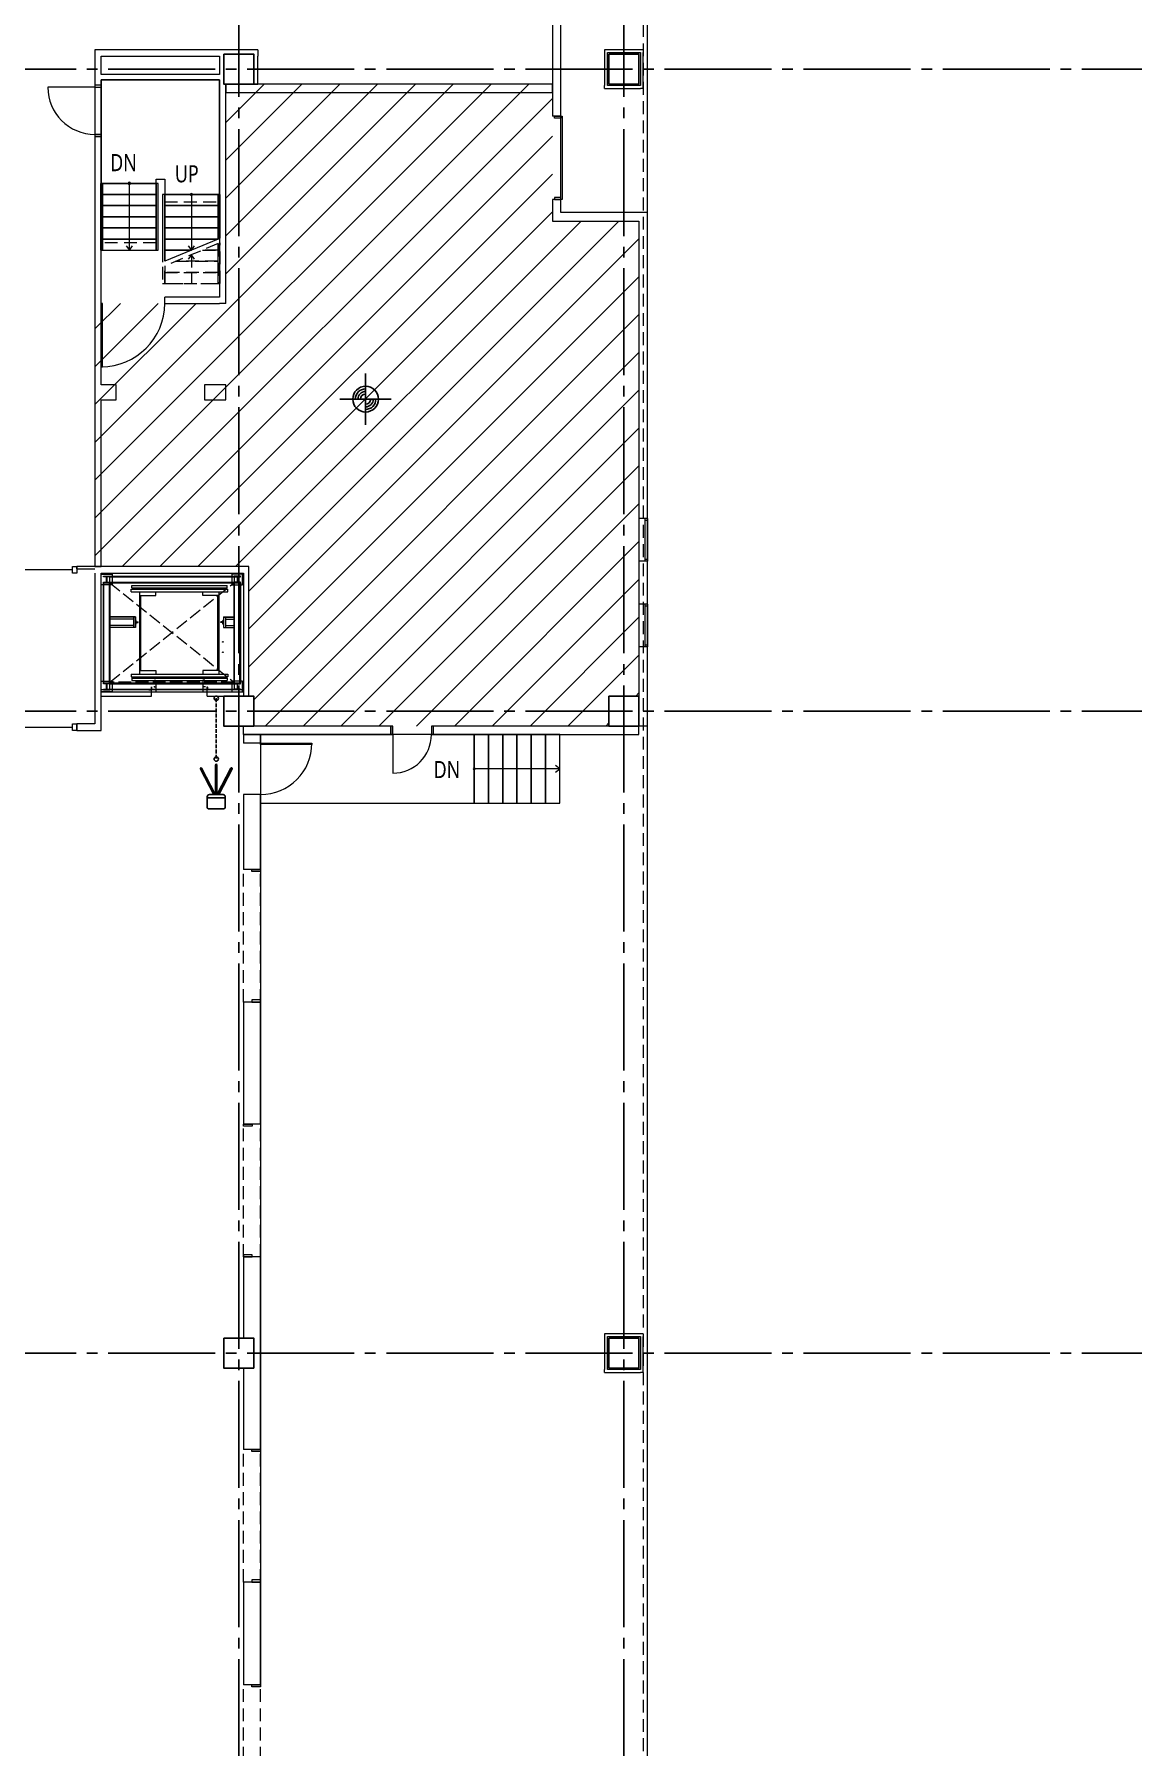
# Model space of a CAD drawing. Header units: millimetres. Extents: x -17313 to 27370, y -1010 to 13584.
# Drawn here: x 24782 to 27370, y 3580 to 7581 of the extents above; entities that cross this region are included whole.
import ezdxf
from ezdxf.enums import TextEntityAlignment as Align

# ---------------------------------------------------------------- set-up
doc = ezdxf.new("R2010")
doc.units = ezdxf.units.MM
doc.header["$LTSCALE"] = 100
for name, pattern in [('X-S-FAB-L10$0$COL-CEN-LIN', [3.25, 2.5, -0.25, 0.25, -0.25]), ('X-S-FAB-L10$0$HIDDEN', [0.4, 0.3, -0.1]), ('X-S-FAB-L10$0$JJP_虛線(退縮線、投影線、地下室範圍、非屬本工程、圖面分區)', [0.45, 0.3, -0.15]), ('X-S-FAB-L10$0$TAI_虛線', [5.644, 2.822, -2.822]), ('X-S-FAB-L10$0$虛線', [0.846667, 0.423333, -0.423333])]:
    doc.linetypes.add(name, pattern=pattern)
for name, color, linetype in [('0-XREF', 7, 'Continuous'), ('X-S-FAB-L10$0$#1電梯1F_74_0', 8, 'Continuous'), ('X-S-FAB-L10$0$#1電梯1F_74_1', 8, 'Continuous'), ('X-S-FAB-L10$0$#1電梯1F_74_A-OBJE-2D', 8, 'Continuous'), ('X-S-FAB-L10$0$#1電梯1F_74_DIM', 8, 'Continuous'), ('X-S-FAB-L10$0$#1電梯1F_74_RC', 8, 'Continuous'), ('X-S-FAB-L10$0$#1電梯1F_74_WEIGHT', 8, 'Continuous'), ('X-S-FAB-L10$0$0-DIM-INT', 8, 'Continuous'), ('X-S-FAB-L10$0$0-DIM-TXT', 8, 'Continuous'), ('X-S-FAB-L10$0$A-OBJE-2D', 8, 'X-S-FAB-L10$0$HIDDEN'), ('X-S-FAB-L10$0$A-STRS', 8, 'Continuous'), ('X-S-FAB-L10$0$A-TEXT', 8, 'Continuous'), ('X-S-FAB-L10$0$A-WALL-EX', 8, 'Continuous'), ('X-S-FAB-L10$0$A-WALL-IN', 8, 'Continuous'), ('X-S-FAB-L10$0$A-WALL-IN-UIS隔間.50K發包不拆除', 8, 'Continuous'), ('X-S-FAB-L10$0$BLOCK', 8, 'Continuous'), ('X-S-FAB-L10$0$CCL', 8, 'X-S-FAB-L10$0$COL-CEN-LIN'), ('X-S-FAB-L10$0$COL-S', 8, 'Continuous'), ('X-S-FAB-L10$0$Door', 8, 'Continuous'), ('X-S-FAB-L10$0$HATCH-L', 8, 'Continuous'), ('X-S-FAB-L10$0$S-SLAB-SHOW', 8, 'Continuous'), ('X-S-FAB-L10$0$Window', 8, 'Continuous'), ('X-S-FAB-L10$0$管制設備-188K', 6, 'Continuous')]:
    doc.layers.add(name, color=color, linetype=linetype)
doc.styles.add('X-S-FAB-L10$0$CHINA', font='simplex.shx', dxfattribs={"width": 0.75, "bigfont": 'chineset.shx'})
doc.styles.add('X-S-FAB-L10$0$Standard', font='', dxfattribs={"width": 0.8})
doc.styles.add('X-S-FAB-L10$0$TG_NOTE_TEXT', font='simplex.shx', dxfattribs={"width": 0.75, "bigfont": 'chineset.shx'})
doc.styles.get('X-S-FAB-L10$0$Standard').set_extended_font_data('Microsoft JhengHei')

# ---------------------------------------------------------------- blocks, each defined once
blk = doc.blocks.new('X-S-FAB-L10$0$FAB2-L05')
at = {"layer": 'X-S-FAB-L10$0$CCL'}
for p, q in [((-900, 11005), (-900, 0)), ((0, 11005), (0, 0)), ((-26880, 8220), (1210, 8220)), ((-26880, 6720), (1210, 6720)), ((-26880, 5220), (1210, 5220))]:
    blk.add_line(p, q, dxfattribs=at)
at = {"layer": 'X-S-FAB-L10$0$COL-S'}
for points in [[(-935, 8255), (-865, 8255), (-865, 8185), (-935, 8185)], [(-35, 8255), (35, 8255), (35, 8185), (-35, 8185)], [(-935, 6755), (-865, 6755), (-865, 6685), (-935, 6685)], [(-35, 6755), (35, 6755), (35, 6685), (-35, 6685)], [(-935, 5255), (-865, 5255), (-865, 5185), (-935, 5185)], [(-35, 5255), (35, 5255), (35, 5185), (-35, 5185)]]:
    blk.add_lwpolyline(points, close=True, dxfattribs=at)
blk = doc.blocks.new('X-S-FAB-L10$0$萬用門(22改)-REVISED[1]_1')
at = {"layer": 'X-S-FAB-L10$0$Door', "color": 4, "lineweight": 0}
for p, q in [((25998, 7385), (25998, 7390)), ((25998, 7390), (26013, 7390)), ((26013, 7385), (25998, 7385)), ((26013, 7390), (26013, 7385)), ((26013, 7195), (26013, 7390)), ((26013, 7390), (26016, 7390)), ((26016, 7390), (26016, 7195)), ((26013, 7200), (25998, 7200)), ((25998, 7200), (25998, 7195)), ((25998, 7195), (26013, 7195)), ((26013, 7195), (26013, 7200)), ((26016, 7195), (26013, 7195))]:
    blk.add_line(p, q, dxfattribs=at)
blk = doc.blocks.new('X-S-FAB-L10$0$橫向多窗框視窗 24[3]_1')
at = {"layer": 'X-S-FAB-L10$0$Window', "color": 7, "lineweight": 0}
for p, q in [((26195, 6450), (26195, 6350)), ((26210, 6355), (26210, 6445)), ((26215, 6450), (26215, 6350)), ((26215, 6445), (26215, 6355))]:
    blk.add_line(p, q, dxfattribs=at)
at = {"layer": 'X-S-FAB-L10$0$Window', "color": 1, "lineweight": 0}
for p, q in [((26210, 6450), (26195, 6450)), ((26215, 6450), (26210, 6450)), ((26215, 6450), (26210, 6450)), ((26210, 6350), (26195, 6350)), ((26215, 6350), (26210, 6350)), ((26215, 6350), (26210, 6350))]:
    blk.add_line(p, q, dxfattribs=at)
at = {"layer": 'X-S-FAB-L10$0$Window', "color": 4, "lineweight": 0}
for p, q in [((26210, 6445), (26210, 6450)), ((26215, 6445), (26210, 6445)), ((26215, 6450), (26215, 6445)), ((26210, 6350), (26210, 6355)), ((26210, 6355), (26215, 6355)), ((26215, 6355), (26215, 6350))]:
    blk.add_line(p, q, dxfattribs=at)
blk = doc.blocks.new('X-S-FAB-L10$0$橫向多窗框視窗 24[4]_1')
at = {"layer": 'X-S-FAB-L10$0$Window', "color": 7, "lineweight": 0}
for p, q in [((26195, 6250), (26195, 6150)), ((26210, 6155), (26210, 6245)), ((26215, 6250), (26215, 6150)), ((26215, 6245), (26215, 6155))]:
    blk.add_line(p, q, dxfattribs=at)
at = {"layer": 'X-S-FAB-L10$0$Window', "color": 1, "lineweight": 0}
for p, q in [((26210, 6250), (26195, 6250)), ((26215, 6250), (26210, 6250)), ((26215, 6250), (26210, 6250)), ((26210, 6150), (26195, 6150)), ((26215, 6150), (26210, 6150)), ((26215, 6150), (26210, 6150))]:
    blk.add_line(p, q, dxfattribs=at)
at = {"layer": 'X-S-FAB-L10$0$Window', "color": 4, "lineweight": 0}
for p, q in [((26210, 6245), (26210, 6250)), ((26215, 6245), (26210, 6245)), ((26215, 6250), (26215, 6245)), ((26210, 6150), (26210, 6155)), ((26210, 6155), (26215, 6155)), ((26215, 6155), (26215, 6150))]:
    blk.add_line(p, q, dxfattribs=at)
blk = doc.blocks.new('X-S-FAB-L10$0$萬用門(22改)-REVISED[47]_1')
at = {"layer": 'X-S-FAB-L10$0$Door', "color": 4, "linetype": 'X-S-FAB-L10$0$JJP_虛線(退縮線、投影線、地下室範圍、非屬本工程、圖面分區)', "lineweight": 0}
for p, q in [((25271.442029, 5320), (25271.442029, 5630)), ((25290.942029, 5625), (25290.942029, 5630)), ((25290.942029, 5630), (25310.942029, 5630)), ((25310.942029, 5625), (25290.942029, 5625)), ((25310.942029, 5630), (25310.942029, 5625)), ((25310.942029, 5320), (25310.942029, 5630)), ((25310.942029, 5325), (25290.942029, 5325)), ((25290.942029, 5325), (25290.942029, 5320)), ((25310.942029, 5320), (25310.942029, 5325)), ((25290.942029, 5320), (25310.942029, 5320))]:
    blk.add_line(p, q, dxfattribs=at)
blk = doc.blocks.new('X-S-FAB-L10$0$萬用門(22改)-REVISED[48]_1')
at = {"layer": 'X-S-FAB-L10$0$Door', "color": 4, "lineweight": 0}
for p, q in [((25310.942029, 5925), (25271.442029, 5925)), ((25310.942029, 5925), (25430.942029, 5925)), ((25310.942029, 5922), (25310.942029, 5925)), ((25430.942029, 5922), (25310.942029, 5922)), ((25430.942029, 5925), (25430.942029, 5922)), ((25310.942029, 5805), (25271.442029, 5805))]:
    blk.add_line(p, q, dxfattribs=at)
blk.add_arc((25310.942029, 5925), 120, 270, 0, dxfattribs=at)
blk = doc.blocks.new('X-S-FAB-L10$0$萬用門(22改)-REVISED[49]_1')
at = {"layer": 'X-S-FAB-L10$0$Door', "color": 4, "linetype": 'X-S-FAB-L10$0$JJP_虛線(退縮線、投影線、地下室範圍、非屬本工程、圖面分區)', "lineweight": 0}
for p, q in [((25271.442029, 3965), (25271.442029, 4275)), ((25290.942029, 4270), (25290.942029, 4275)), ((25290.942029, 4275), (25310.942029, 4275)), ((25310.942029, 4270), (25290.942029, 4270)), ((25310.942029, 4275), (25310.942029, 4270)), ((25310.942029, 3965), (25310.942029, 4275)), ((25310.942029, 3970), (25290.942029, 3970)), ((25290.942029, 3970), (25290.942029, 3965)), ((25290.942029, 3965), (25310.942029, 3965)), ((25310.942029, 3965), (25310.942029, 3970))]:
    blk.add_line(p, q, dxfattribs=at)
blk = doc.blocks.new('X-S-FAB-L10$0$萬用門(22改)-REVISED[50]_1')
at = {"layer": 'X-S-FAB-L10$0$Door', "color": 4, "linetype": 'X-S-FAB-L10$0$JJP_虛線(退縮線、投影線、地下室範圍、非屬本工程、圖面分區)', "lineweight": 0}
for p, q in [((25271.442029, 3325), (25271.442029, 3725)), ((25290.942029, 3720), (25290.942029, 3725)), ((25290.942029, 3725), (25310.942029, 3725)), ((25310.942029, 3725), (25310.942029, 3720)), ((25310.942029, 3325), (25310.942029, 3725)), ((25310.942029, 3720), (25290.942029, 3720)), ((25310.942029, 3330), (25290.942029, 3330)), ((25290.942029, 3330), (25290.942029, 3325)), ((25290.942029, 3325), (25310.942029, 3325)), ((25310.942029, 3325), (25310.942029, 3330))]:
    blk.add_line(p, q, dxfattribs=at)
blk = doc.blocks.new('X-S-FAB-L10$0$萬用門(22改)-REVISED[51]_1')
at = {"layer": 'X-S-FAB-L10$0$Door', "color": 4, "linetype": 'X-S-FAB-L10$0$JJP_虛線(退縮線、投影線、地下室範圍、非屬本工程、圖面分區)', "lineweight": 0}
for p, q in [((25271.442029, 5029.85), (25271.442029, 5034.85)), ((25271.442029, 5034.85), (25291.442029, 5034.85)), ((25271.442029, 4724.85), (25271.442029, 5034.85)), ((25291.442029, 5029.85), (25271.442029, 5029.85)), ((25291.442029, 5034.85), (25291.442029, 5029.85)), ((25310.942029, 4724.85), (25310.942029, 5034.85)), ((25291.442029, 4729.85), (25271.442029, 4729.85)), ((25271.442029, 4729.85), (25271.442029, 4724.85)), ((25271.442029, 4724.85), (25291.442029, 4724.85)), ((25291.442029, 4724.85), (25291.442029, 4729.85))]:
    blk.add_line(p, q, dxfattribs=at)
blk = doc.blocks.new('X-S-FAB-L10$0$萬用門(22改)-REVISED[62]_1')
at = {"layer": 'X-S-FAB-L10$0$Door', "color": 4, "lineweight": 0}
for p, q in [((24939, 6952.5), (24939, 6967.5)), ((25087, 6952.5), (25087, 6967.5)), ((24939, 6952.5), (24939, 6804.5)), ((24942, 6952.5), (24939, 6952.5)), ((24942, 6804.5), (24942, 6952.5)), ((24939, 6804.5), (24942, 6804.5))]:
    blk.add_line(p, q, dxfattribs=at)
blk.add_arc((24939, 6952.5), 148, 270, 0, dxfattribs=at)
blk = doc.blocks.new('X-S-FAB-L10$0$金屬門 24[63]_1')
at = {"layer": 'X-S-FAB-L10$0$Door', "color": 1, "lineweight": 0}
for p, q in [((24924, 7457.5), (24814, 7457.5)), ((24924, 7462.5), (24924, 7457.5)), ((24939, 7462.5), (24924, 7462.5)), ((24939, 7462.5), (24924, 7462.5)), ((24939, 7462.5), (24924, 7462.5)), ((24924, 7457.5), (24939, 7457.5)), ((24939, 7457.5), (24939, 7462.5)), ((24939, 7347.5), (24924, 7347.5)), ((24924, 7347.5), (24924, 7342.5)), ((24924, 7342.5), (24939, 7342.5)), ((24939, 7342.5), (24924, 7342.5)), ((24939, 7342.5), (24924, 7342.5)), ((24939, 7342.5), (24939, 7347.5))]:
    blk.add_line(p, q, dxfattribs=at)
blk.add_arc((24924, 7457.5), 110, 180, 270, dxfattribs=at)
blk = doc.blocks.new('X-S-FAB-L10')
at = {"layer": 'X-S-FAB-L10$0$#1電梯1F_74_0', "lineweight": 0}
for p, q in [((25008.5, 6285), (25234.5, 6285)), ((25008.5, 6279), (25008.5, 6285)), ((25010, 6293.5), (25233, 6293.5)), ((25010, 6288), (25010, 6293.5)), ((25010, 6288), (25233, 6288)), ((25176.5, 6293.5), (25180.5, 6293.5)), ((25233, 6288), (25233, 6293.5)), ((25234.5, 6279), (25234.5, 6285)), ((25008.5, 6279), (25234.5, 6279)), ((25028.5, 6279), (25028.5, 6086)), ((25028.5, 6270), (25066.5, 6270)), ((25031.5, 6095), (25031.5, 6270)), ((25066.5, 6270), (25066.5, 6279)), ((25176.5, 6270), (25176.5, 6279)), ((25214.5, 6270), (25176.5, 6270)), ((25211.5, 6095), (25211.5, 6270)), ((25214.5, 6086), (25214.5, 6279)), ((25008.5, 6086), (25234.5, 6086)), ((25008.5, 6086), (25008.5, 6080)), ((25028.5, 6095), (25066.5, 6095)), ((25066.5, 6095), (25066.5, 6086)), ((25214.5, 6095), (25176.5, 6095)), ((25176.5, 6095), (25176.5, 6086)), ((25234.5, 6086), (25234.5, 6080)), ((25008.5, 6080), (25234.5, 6080)), ((25010, 6077), (25233, 6077)), ((25010, 6077), (25010, 6071.5)), ((25010, 6071.5), (25233, 6071.5)), ((25176.5, 6071.5), (25180.5, 6071.5)), ((25180.5, 6071.5), (25180.5, 6070)), ((25233, 6077), (25233, 6071.5))]:
    blk.add_line(p, q, dxfattribs=at)
at = {"layer": 'X-S-FAB-L10$0$#1電梯1F_74_1', "lineweight": 0}
for centre in [(25223, 6161.5), (25223, 6137.5)]:
    blk.add_circle(centre, 0.755, dxfattribs=at)
at = {"layer": 'X-S-FAB-L10$0$#1電梯1F_74_A-OBJE-2D', "lineweight": 0, "flags": 128}
blk.add_lwpolyline([(24959, 6300), (25249, 6300), (25249, 6065), (24959, 6065)], close=True, dxfattribs=at)
at = {"layer": 'X-S-FAB-L10$0$#1電梯1F_74_DIM', "lineweight": 0}
blk.add_line((24939, 6045), (25271.5, 6045), dxfattribs=at)
at = {"layer": 'X-S-FAB-L10$0$#1電梯1F_74_RC', "lineweight": 0}
for p, q in [((25018.8, 6203.05), (25018.8, 6211.95)), ((25018.8, 6211.95), (25020.3, 6211.95)), ((25018.8, 6203.05), (25020.3, 6203.05)), ((25020.3, 6208.3), (25020.3, 6211.95)), ((25020.3, 6208.3), (25025, 6208.3)), ((25020.3, 6203.05), (25020.3, 6206.7)), ((25020.3, 6206.7), (25025, 6206.7)), ((25025, 6206.7), (25025, 6208.3)), ((25222.7, 6208.3), (25218, 6208.3)), ((25218, 6206.7), (25218, 6208.3)), ((25222.7, 6206.7), (25218, 6206.7)), ((25224.2, 6211.95), (25222.7, 6211.95)), ((25222.7, 6208.3), (25222.7, 6211.95)), ((25222.7, 6203.05), (25222.7, 6206.7)), ((25224.2, 6203.05), (25222.7, 6203.05)), ((25224.2, 6203.05), (25224.2, 6211.95)), ((25062.5, 6071.99), (25066.5, 6071.99)), ((25062.5, 6071.99), (25062.5, 6070.99)), ((25062.5, 6057.99), (25062.5, 6056.99)), ((25062.5, 6056.99), (25066.5, 6056.99)), ((25062.5, 6056.99), (25066.5, 6056.99)), ((25062.5, 6056.99), (25062.5, 6055.99)), ((25066.5, 6071.99), (25066.5, 6056.99)), ((25066.5, 6056.99), (25066.5, 6045)), ((25180.5, 6071.99), (25176.5, 6071.99)), ((25176.5, 6071.99), (25176.5, 6056.99)), ((25180.5, 6056.99), (25176.5, 6056.99)), ((25180.5, 6056.99), (25176.5, 6056.99)), ((25176.5, 6056.99), (25176.5, 6045)), ((25180.5, 6071.99), (25180.5, 6070.99)), ((25180.5, 6057.99), (25180.5, 6056.99)), ((25180.5, 6056.99), (25180.5, 6055.99))]:
    blk.add_line(p, q, dxfattribs=at)
at = {"layer": 'X-S-FAB-L10$0$#1電梯1F_74_WEIGHT', "lineweight": 0}
for p, q in [((24944, 6314), (24944, 6315)), ((24944, 6315), (24959, 6315)), ((24950.05, 6314), (24944, 6314)), ((24944, 6300), (24944, 6301)), ((24944, 6301), (24950.05, 6301)), ((24944, 6300), (24959, 6300)), ((24945, 6065), (24945, 6300)), ((24951.15, 6302.1), (24951.15, 6312.9)), ((24951.85, 6312.9), (24951.85, 6302.1)), ((24959, 6314), (24952.95, 6314)), ((24952.95, 6301), (24959, 6301)), ((24958, 6065), (24958, 6300)), ((24959, 6315), (24959, 6314)), ((24959, 6314), (25249, 6314)), ((24959, 6301), (24959, 6300)), ((24959, 6301), (25249, 6301)), ((25249, 6315), (25249, 6314)), ((25264, 6315), (25249, 6315)), ((25249, 6314), (25255.05, 6314)), ((25255.05, 6301), (25249, 6301)), ((25249, 6301), (25249, 6300)), ((25264, 6300), (25249, 6300)), ((25250, 6065), (25250, 6300)), ((25256.15, 6312.9), (25256.15, 6302.1)), ((25256.85, 6302.1), (25256.85, 6312.9)), ((25257.95, 6314), (25264, 6314)), ((25264, 6301), (25257.95, 6301)), ((25263, 6065), (25263, 6300)), ((25264, 6314), (25264, 6315)), ((25264, 6300), (25264, 6301)), ((25018.8, 6220), (24959, 6220)), ((25018.8, 6219.4), (24959, 6219.4)), ((25013.8, 6215), (24959, 6215)), ((25013.8, 6219.4), (25013.8, 6195.6)), ((25018.2, 6219.4), (25018.2, 6195.6)), ((25018.8, 6220), (25018.8, 6195)), ((25224.2, 6220), (25249, 6220)), ((25224.2, 6220), (25224.2, 6195)), ((25224.2, 6219.4), (25249, 6219.4)), ((25224.8, 6219.4), (25224.8, 6195.6)), ((25229.2, 6219.4), (25229.2, 6195.6)), ((25229.2, 6215), (25249, 6215)), ((25013.8, 6199.8), (24959, 6199.8)), ((25018.8, 6195.6), (24959, 6195.6)), ((25018.8, 6195), (24959, 6195)), ((25224.2, 6195.6), (25249, 6195.6)), ((25224.2, 6195), (25249, 6195)), ((25229.2, 6200), (25249, 6200)), ((24944, 6064), (24944, 6065)), ((24944, 6065), (24959, 6065)), ((24950.05, 6064), (24944, 6064)), ((24944, 6050), (24944, 6051)), ((24944, 6051), (24950.05, 6051)), ((24944, 6050), (24959, 6050)), ((24951.15, 6052.1), (24951.15, 6062.9)), ((24951.85, 6062.9), (24951.85, 6052.1)), ((24959, 6064), (24952.95, 6064)), ((24952.95, 6051), (24959, 6051)), ((24959, 6065), (24959, 6064)), ((24959, 6064), (25249, 6064)), ((24959, 6051), (24959, 6050)), ((24959, 6051), (25249, 6051)), ((25050.004, 6050.2), (25050.004, 6050)), ((25050.004, 6050), (25056.504, 6050)), ((25055.054, 6050.6), (25050.404, 6050.6)), ((25055.904, 6056.1), (25055.904, 6051.45)), ((25056.504, 6056.5), (25056.304, 6056.5)), ((25056.504, 6050), (25056.504, 6056.5)), ((25186.504, 6056.5), (25186.704, 6056.5)), ((25186.504, 6050), (25186.504, 6056.5)), ((25193.004, 6050), (25186.504, 6050)), ((25187.104, 6056.1), (25187.104, 6051.45)), ((25187.954, 6050.6), (25192.604, 6050.6)), ((25193.004, 6050.2), (25193.004, 6050)), ((25249, 6065), (25249, 6064)), ((25264, 6065), (25249, 6065)), ((25249, 6064), (25255.05, 6064)), ((25255.05, 6051), (25249, 6051)), ((25249, 6051), (25249, 6050)), ((25264, 6050), (25249, 6050)), ((25256.15, 6062.9), (25256.15, 6052.1)), ((25256.85, 6052.1), (25256.85, 6062.9)), ((25257.95, 6064), (25264, 6064)), ((25264, 6051), (25257.95, 6051)), ((25264, 6064), (25264, 6065)), ((25264, 6050), (25264, 6051))]:
    blk.add_line(p, q, dxfattribs=at)
at = {"layer": 'X-S-FAB-L10$0$#1電梯1F_74_WEIGHT', "lineweight": 0, "flags": 128}
for points in [[(24939, 6320), (24964, 6320), (24964, 6295), (24939, 6295)], [(24939, 6295), (24939, 6320)], [(24939, 6070), (24964, 6070), (24964, 6045)], [(24939, 6045), (24939, 6070)], [(24964, 6045), (24939, 6045)], [(25269, 6045), (25269, 6070), (25244, 6070), (25244, 6045)], [(25244, 6045), (25269, 6045)]]:
    blk.add_lwpolyline(points, dxfattribs=at)
for points in [[(24959, 6300), (24959, 6065), (24944, 6065), (24944, 6300)], [(25249, 6300), (24959, 6300), (24959, 6315), (25249, 6315)], [(25269, 6320), (25244, 6320), (25244, 6295), (25269, 6295)], [(25264, 6300), (25264, 6065), (25249, 6065), (25249, 6300)], [(25249, 6050), (24959, 6050), (24959, 6065), (25249, 6065)]]:
    blk.add_lwpolyline(points, close=True, dxfattribs=at)
at = {"layer": 'X-S-FAB-L10$0$#1電梯1F_74_WEIGHT', "lineweight": 0}
for centre, radius, start, end in [((24950.05, 6312.9), 1.1, 0, 90), ((24950.05, 6302.1), 1.1, 270, 0), ((24952.95, 6312.9), 1.1, 90, 180), ((24952.95, 6302.1), 1.1, 180, 270), ((25255.05, 6312.9), 1.1, 0, 90), ((25255.05, 6302.1), 1.1, 270, 0), ((25257.95, 6312.9), 1.1, 90, 180), ((25257.95, 6302.1), 1.1, 180, 270), ((24950.05, 6062.9), 1.1, 0, 90), ((24950.05, 6052.1), 1.1, 270, 0), ((24952.95, 6062.9), 1.1, 90, 180), ((24952.95, 6052.1), 1.1, 180, 270), ((25050.404, 6050.2), 0.4, 90, 180), ((25055.054, 6051.45), 0.85, 270, 0), ((25056.304, 6056.1), 0.4, 90, 180), ((25186.704, 6056.1), 0.4, 0, 90), ((25187.954, 6051.45), 0.85, 180, 270), ((25192.604, 6050.2), 0.4, 0, 90), ((25255.05, 6062.9), 1.1, 0, 90), ((25255.05, 6052.1), 1.1, 270, 0), ((25257.95, 6062.9), 1.1, 90, 180), ((25257.95, 6052.1), 1.1, 180, 270)]:
    blk.add_arc(centre, radius, start, end, dxfattribs=at)
at = {"layer": 'X-S-FAB-L10$0$0-DIM-INT'}
for p, q in [((25556.47, 6788.814), (25556.47, 6668.814)), ((25496.47, 6728.814), (25616.47, 6728.814))]:
    blk.add_line(p, q, dxfattribs=at)
blk.add_circle((25556.47, 6728.814), 30, dxfattribs=at)
for radius, start, end in [(24, 90, 180), (18, 90, 180), (12, 90, 180), (24, 270, 0), (18, 270, 0), (12, 270, 0)]:
    blk.add_arc((25556.47, 6728.814), radius, start, end, dxfattribs=at)
at = {"layer": 'X-S-FAB-L10$0$A-OBJE-2D', "lineweight": 0}
for p, q in [((25054, 6322.5), (25189, 6322.5)), ((24959, 6067.5), (25249, 6300)), ((24959, 6300), (25249, 6067.5)), ((24959, 6067.5), (24959, 6300)), ((24959, 6300), (25249, 6300)), ((25249, 6300), (25249, 6067.5)), ((25249, 6067.5), (24959, 6067.5))]:
    blk.add_line(p, q, dxfattribs=at)
at = {"layer": 'X-S-FAB-L10$0$A-STRS', "lineweight": 0}
for p, q in [((24942, 7233), (24937, 7233)), ((24937, 7233), (24937, 7077)), ((24942, 7077), (24942, 7233)), ((25067, 7233), (24942, 7233)), ((24942, 7233), (24942, 7077)), ((25067, 7233), (24942, 7233)), ((24942, 7233), (24942, 7207)), ((24942, 7207), (25067, 7207)), ((25067, 7207), (24942, 7207)), ((24942, 7207), (24942, 7181)), ((24942, 7207), (25067, 7207)), ((25004.5, 7207), (25004.5, 7233)), ((25004.5, 7103), (25004.5, 7207)), ((25072, 7233), (25067, 7233)), ((25067, 7233), (25067, 7077)), ((25067, 7077), (25067, 7233)), ((25067, 7207), (25067, 7233)), ((25067, 7181), (25067, 7207)), ((25072, 7077), (25072, 7233)), ((25082, 7207), (25082, 7048.92)), ((25087, 7207), (25082, 7207)), ((25087, 7051), (25087, 7207)), ((25087, 7207), (25087, 7051)), ((25212, 7207), (25087, 7207)), ((25212, 7207), (25087, 7207)), ((25087, 7207), (25087, 7181)), ((25149.5, 7207), (25149.5, 7181)), ((25212, 7207), (25212, 7103)), ((25217, 7207), (25212, 7207)), ((25212, 7103), (25212, 7207)), ((25212, 7181), (25212, 7207)), ((25217, 7105.08), (25217, 7207)), ((24942, 7181), (25067, 7181)), ((25067, 7181), (24942, 7181)), ((24942, 7181), (24942, 7155)), ((24942, 7181), (25067, 7181)), ((25067, 7155), (25067, 7181)), ((25212, 7181), (25087, 7181)), ((25087, 7181), (25212, 7181)), ((25212, 7181), (25087, 7181)), ((25087, 7181), (25087, 7155)), ((25149.5, 7181), (25149.5, 7077)), ((25212, 7155), (25212, 7181)), ((24942, 7155), (25067, 7155)), ((25067, 7155), (24942, 7155)), ((24942, 7155), (24942, 7129)), ((24942, 7155), (25067, 7155)), ((24942, 7129), (25067, 7129)), ((25067, 7129), (24942, 7129)), ((24942, 7129), (24942, 7103)), ((24942, 7129), (25067, 7129)), ((25067, 7129), (25067, 7155)), ((25067, 7103), (25067, 7129)), ((25212, 7155), (25087, 7155)), ((25087, 7155), (25212, 7155)), ((25212, 7155), (25087, 7155)), ((25087, 7155), (25087, 7129)), ((25212, 7129), (25087, 7129)), ((25087, 7129), (25212, 7129)), ((25212, 7129), (25087, 7129)), ((25087, 7129), (25087, 7103)), ((25212, 7129), (25212, 7155)), ((25212, 7103), (25212, 7129)), ((24942, 7103), (25067, 7103)), ((25067, 7103), (24942, 7103)), ((24942, 7103), (24942, 7077)), ((24942, 7103), (25067, 7103)), ((24997, 7087), (25004.5, 7077)), ((25004.5, 7077), (25004.5, 7103)), ((25004.5, 7077), (25012, 7087)), ((25067, 7077), (25067, 7103)), ((25212, 7103), (25087, 7103)), ((25087, 7103), (25212, 7103)), ((25212, 7103), (25087, 7103)), ((25087, 7103), (25087, 7077)), ((25212, 7103), (25087, 7051)), ((25142, 7087), (25149.5, 7077)), ((25149.5, 7077), (25157, 7087)), ((24937, 7077), (24942, 7077)), ((24942, 7077), (25067, 7077)), ((24942, 7077), (25067, 7077)), ((25067, 7077), (25072, 7077)), ((25149.5, 7077), (25087, 7077)), ((25087, 7077), (25149.5, 7077)), ((25149.5, 7077), (25087, 7077)), ((25087, 7077), (25087, 7051)), ((25843.5, 5945), (25810.2, 5945)), ((25810.2, 5945), (25810.2, 5785)), ((25876.8, 5945), (25843.5, 5945)), ((25843.5, 5945), (25843.5, 5785)), ((25843.5, 5785), (25843.5, 5945)), ((25910.1, 5945), (25876.8, 5945)), ((25876.8, 5945), (25876.8, 5785)), ((25876.8, 5785), (25876.8, 5945)), ((25943.4, 5945), (25910.1, 5945)), ((25910.1, 5945), (25910.1, 5785)), ((25910.1, 5785), (25910.1, 5945)), ((25976.7, 5945), (25943.4, 5945)), ((25943.4, 5945), (25943.4, 5785)), ((25943.4, 5785), (25943.4, 5945)), ((26010, 5945), (25976.7, 5945)), ((25976.7, 5945), (25976.7, 5785)), ((25976.7, 5785), (25976.7, 5945)), ((26010, 5785), (26010, 5945)), ((25843.5, 5865), (25810.2, 5865)), ((25976.7, 5865), (25843.5, 5865)), ((26010, 5865), (25976.7, 5865)), ((26010, 5865), (26000, 5872.5)), ((26000, 5857.5), (26010, 5865)), ((25810.2, 5785), (25843.5, 5785)), ((25843.5, 5785), (25876.8, 5785)), ((25876.8, 5785), (25910.1, 5785)), ((25910.1, 5785), (25943.4, 5785)), ((25943.4, 5785), (25976.7, 5785)), ((25976.7, 5785), (26010, 5785))]:
    blk.add_line(p, q, dxfattribs=at)
at = {"layer": 'X-S-FAB-L10$0$A-STRS', "linetype": 'X-S-FAB-L10$0$JJP_虛線(退縮線、投影線、地下室範圍、非屬本工程、圖面分區)', "lineweight": 0}
for p, q in [((25087, 7189.647), (25212, 7189.647)), ((25067, 7094.205), (24942, 7094.205)), ((25212, 7092.169), (25087, 7040.169)), ((25212, 7092.169), (25212, 6999)), ((25212, 7077), (25212, 7092.169)), ((25217, 6999), (25217, 7094.249)), ((25212, 7051), (25113.036, 7051)), ((25113.036, 7051), (25212, 7051)), ((25212, 7051), (25113.036, 7051)), ((25149.5, 7066.169), (25142, 7056.169)), ((25149.5, 7066.169), (25149.5, 7025)), ((25157, 7056.169), (25149.5, 7066.169)), ((25212, 7077), (25175.536, 7077)), ((25175.536, 7077), (25212, 7077)), ((25212, 7077), (25175.536, 7077)), ((25212, 7051), (25212, 7077)), ((25212, 7025), (25212, 7051)), ((25082, 7038.089), (25082, 6999)), ((25087, 6999), (25087, 7040.169)), ((25087, 7040.169), (25087, 7025)), ((25212, 7025), (25087, 7025)), ((25087, 7025), (25212, 7025)), ((25212, 7025), (25087, 7025)), ((25087, 7025), (25087, 6999)), ((25149.5, 7025), (25149.5, 6999)), ((25212, 6999), (25212, 7025)), ((25082, 6999), (25087, 6999)), ((25087, 6999), (25212, 6999)), ((25212, 6999), (25217, 6999))]:
    blk.add_line(p, q, dxfattribs=at)
at = {"layer": 'X-S-FAB-L10$0$A-STRS', "linetype": 'X-S-FAB-L10$0$虛線', "lineweight": 0}
for p, q in [((25212, 6999), (25212, 7092.169)), ((25087, 7040.169), (25087, 6999)), ((25087, 6999), (25212, 6999))]:
    blk.add_line(p, q, dxfattribs=at)
at = {"layer": 'X-S-FAB-L10$0$A-STRS', "lineweight": 0, "flags": 128}
for points in [[(25002, 7233, 1), (25007, 7233, 1)], [(25147, 7207, 1), (25152, 7207, 1)], [(25810.2, 5862.5, 1), (25810.2, 5867.5, 1)]]:
    blk.add_lwpolyline(points, format="xyb", close=True, dxfattribs=at)
at = {"layer": 'X-S-FAB-L10$0$A-WALL-EX', "lineweight": 0}
for p, q in [((26013, 7390), (25993, 7390)), ((26013, 7195), (25993, 7195)), ((26210, 6450), (26195, 6450)), ((26215, 6450), (26210, 6450)), ((26210, 6350), (26195, 6350)), ((26215, 6350), (26210, 6350)), ((26210, 6250), (26195, 6250)), ((26215, 6250), (26210, 6250)), ((26210, 6150), (26195, 6150)), ((26215, 6150), (26210, 6150)), ((25615, 5965), (25295, 5965)), ((25615.2, 5945), (25615.2, 5965)), ((26125, 5965), (25715.2, 5965)), ((26195, 5945), (26195, 5965)), ((25310.942, 5925), (25271.442, 5925)), ((25271.5, 5945), (25615, 5945)), ((25715.2, 5945), (26195, 5945)), ((25310.942, 5805), (25271.442, 5805)), ((25310.942, 5630), (25271.442, 5630)), ((25310.942, 5320), (25271.442, 5320)), ((25310.942, 5034.85), (25271.442, 5034.85)), ((25310.942, 4724.85), (25271.442, 4724.85)), ((25310.942, 4275), (25271.442, 4275)), ((25310.942, 3965), (25271.442, 3965)), ((25310.942, 3725), (25271.442, 3725))]:
    blk.add_line(p, q, dxfattribs=at)
at = {"layer": 'X-S-FAB-L10$0$A-WALL-EX', "linetype": 'X-S-FAB-L10$0$JJP_虛線(退縮線、投影線、地下室範圍、非屬本工程、圖面分區)', "lineweight": 0, "flags": 128}
for points in [[(26205, 9045), (26205, 3050)], [(26215, 3050), (26215, 9055)]]:
    blk.add_lwpolyline(points, dxfattribs=at)
at = {"layer": 'X-S-FAB-L10$0$A-WALL-EX', "lineweight": 0, "flags": 128}
for points in [[(26215, 3050), (26215, 9055)], [(26215, 3050), (26215, 9055)], [(26013, 7390), (26013, 8853)], [(25993, 8833), (25993, 7390)], [(26115, 7545), (26115, 7538.5)], [(26205, 7545), (26115, 7545)], [(26115, 7538.5), (26115, 7461.5)], [(26121.5, 7538.5), (26198.5, 7538.5)], [(26121.5, 7461.5), (26121.5, 7538.5)], [(26198.5, 7538.5), (26198.5, 7461.5)], [(26205, 7545), (26205, 7538.5)], [(26205, 7455), (26205, 7538.5)], [(26115, 7455), (26115, 7461.5)], [(26115, 7455), (26198.5, 7455)], [(26198.5, 7461.5), (26121.5, 7461.5)], [(26205, 7455), (26198.5, 7455)], [(25993, 7195), (25993, 7165)], [(25993, 7165), (25993, 7145)], [(26013, 7165), (26013, 7195)], [(26195, 7165), (26013, 7165)], [(26215, 7165), (26195, 7165)], [(26215, 6450), (26215, 7165)], [(25993, 7145), (26195, 7145)], [(26195, 7145), (26195, 6450)], [(26195, 6350), (26195, 6250)], [(26215, 6250), (26215, 6350)], [(26195, 6150), (26195, 6035)], [(26215, 5965), (26215, 6150)], [(26215, 5965), (26195, 5965)], [(25271.442, 5945), (25271.442, 5925)], [(25310.942, 5945), (25271.442, 5945)], [(25310.942, 5925), (25310.942, 5945)], [(25310.942, 5945), (25310.942, 5935)], [(25310.942, 5945), (25310.942, 5935)], [(25310.942, 5945), (25310.942, 5630)], [(25310.942, 5945), (25310.942, 3725)], [(25271.442, 5805), (25271.442, 5630)], [(25310.942, 5630), (25310.942, 5805)], [(25310.942, 5805), (25310.942, 5630)], [(25310.942, 5805), (25310.942, 5630)], [(25271.442, 5320), (25271.442, 5034.85)], [(25310.942, 5034.85), (25310.942, 5320)], [(25310.942, 5320), (25310.942, 5030)], [(25310.942, 5320), (25310.942, 5030)], [(25310.942, 5320), (25310.942, 5030)], [(25271.442, 4724.85), (25271.442, 4535)], [(25310.942, 4275), (25310.942, 4724.85)], [(25310.942, 4724.85), (25310.942, 4275)], [(25310.942, 4724.85), (25310.942, 4275)], [(25310.942, 4724.85), (25310.942, 4275)], [(26115, 4545), (26115, 4538.5)], [(26205, 4545), (26115, 4545)], [(26115, 4538.5), (26115, 4461.5)], [(26121.5, 4538.5), (26198.5, 4538.5)], [(26121.5, 4461.5), (26121.5, 4538.5)], [(26198.5, 4538.5), (26198.5, 4461.5)], [(26205, 4545), (26205, 4538.5)], [(26205, 4455), (26205, 4538.5)], [(25271.442, 4465), (25271.442, 4275)], [(26115, 4455), (26115, 4461.5)], [(26115, 4455), (26198.5, 4455)], [(26198.5, 4461.5), (26121.5, 4461.5)], [(26205, 4455), (26198.5, 4455)], [(25271.442, 3965), (25271.442, 3725)], [(25310.942, 3725), (25310.942, 3965)], [(25310.942, 3965), (25310.942, 3725)], [(25310.942, 3965), (25310.942, 3725)], [(25310.942, 3965), (25310.942, 3725)]]:
    blk.add_lwpolyline(points, dxfattribs=at)
at = {"layer": 'X-S-FAB-L10$0$A-WALL-IN', "lineweight": 0}
for p, q in [((24939, 7462.5), (24924, 7462.5)), ((24939, 7342.5), (24924, 7342.5)), ((24939, 6952.5), (24939, 6967.5)), ((25087, 6952.5), (25087, 6967.5)), ((25284, 6337.5), (24924, 6337.5)), ((24924, 6322.5), (24924, 5970)), ((24939, 6322.5), (25271.5, 6322.5)), ((24939, 5955), (24939, 6322.5)), ((25271.5, 6322.5), (25271.5, 6035)), ((25284, 6035), (25284, 6337.5)), ((25056.504, 6050), (24939, 6050)), ((25056.504, 6035), (25056.504, 6050)), ((25186.504, 6035), (25186.504, 6050)), ((25271.5, 6050), (25186.504, 6050)), ((24939, 6035), (25056.504, 6035)), ((25186.504, 6035), (25225, 6035)), ((24882, 5955), (24882, 5970)), ((24924, 5970), (24882, 5970)), ((25271.5, 5945), (25271.5, 5965)), ((24882, 5955), (24939, 5955))]:
    blk.add_line(p, q, dxfattribs=at)
at = {"layer": 'X-S-FAB-L10$0$A-WALL-IN', "lineweight": 0, "flags": 128}
for points in [[(24924, 7545), (24924, 7530)], [(25305, 7545), (24924, 7545)], [(24924, 7530), (24924, 7462.5)], [(24939, 7530), (25215, 7530)], [(24939, 7487.2), (24939, 7530)], [(25215, 7530), (25215, 7487.2)], [(25305, 7545), (25305, 7530)], [(25305, 7465), (25305, 7530)], [(25215, 7487.2), (24939, 7487.2)], [(24924, 7462.5), (24924, 7342.5)], [(24939, 7462.5), (24939, 7475)], [(24939, 7475), (25215, 7475)], [(24939, 7342.5), (24939, 7462.5)], [(25215, 7475), (25215, 6967.5)], [(25230, 6952.5), (25230, 7465)], [(25230, 7465), (25230, 7445)], [(25230, 7445), (25733, 7445)], [(25295, 7465), (25305, 7465)], [(25733, 7465), (25295, 7465)], [(25993, 7465), (25733, 7465)], [(25733, 7445), (25993, 7445)], [(25993, 7445), (25993, 7465)], [(24924, 7342.5), (24924, 6952.444)], [(24939, 6967.5), (24939, 7342.5)], [(25215, 6967.5), (25087, 6967.5)], [(24924, 6952.444), (24924, 6337.5)], [(24939, 6762.5), (24939, 6952.444)], [(25087, 6952.5), (25215, 6952.5)], [(25230, 6952.5), (25215, 6952.5)], [(24939, 6727.5), (24974, 6727.5), (24974, 6762.5), (24939, 6762.5)], [(24939, 6337.5), (24939, 6727.5)], [(24924, 6337.5), (24939, 6337.5)]]:
    blk.add_lwpolyline(points, dxfattribs=at)
at = {"layer": 'X-S-FAB-L10$0$A-WALL-IN', "linetype": 'X-S-FAB-L10$0$JJP_虛線(退縮線、投影線、地下室範圍、非屬本工程、圖面分區)', "lineweight": 0, "flags": 128}
for points in [[(24924, 7462.5), (24924, 7342.5)], [(24939, 7342.5), (24939, 7462.5)]]:
    blk.add_lwpolyline(points, dxfattribs=at)
at = {"layer": 'X-S-FAB-L10$0$A-WALL-IN', "lineweight": 0, "flags": 128}
blk.add_lwpolyline([(25180, 6727.5), (25230, 6727.5), (25230, 6762.5), (25180, 6762.5)], close=True, dxfattribs=at)
at = {"layer": 'X-S-FAB-L10$0$A-WALL-IN-UIS隔間.50K發包不拆除', "lineweight": 0}
for p, q in [((24882, 6332.5), (24882, 6337.5)), ((24924, 6337.5), (24882, 6337.5)), ((24882, 6332.5), (24924, 6332.5))]:
    blk.add_line(p, q, dxfattribs=at)
at = {"layer": 'X-S-FAB-L10$0$COL-S'}
for p, q in [((25225, 7535), (25295, 7535)), ((25225, 7465), (25225, 7535)), ((25295, 7535), (25295, 7465)), ((26125, 7535), (26195, 7535)), ((26125, 7465), (26125, 7535)), ((26195, 7535), (26195, 7465)), ((25295, 7465), (25225, 7465)), ((26195, 7465), (26125, 7465)), ((25225, 6035), (25295, 6035)), ((25225, 5965), (25225, 6035)), ((25295, 6035), (25295, 5965)), ((26125, 6035), (26195, 6035)), ((26125, 5965), (26125, 6035)), ((26195, 6035), (26195, 5965)), ((25295, 5965), (25225, 5965)), ((26195, 5965), (26125, 5965)), ((25225, 4535), (25295, 4535)), ((25225, 4465), (25225, 4535)), ((25295, 4535), (25295, 4465)), ((26125, 4535), (26195, 4535)), ((26125, 4465), (26125, 4535)), ((26195, 4535), (26195, 4465)), ((25295, 4465), (25225, 4465)), ((26195, 4465), (26125, 4465))]:
    blk.add_line(p, q, dxfattribs=at)
at = {"layer": 'X-S-FAB-L10$0$Door', "linetype": 'X-S-FAB-L10$0$TAI_虛線', "lineweight": 0}
for p, q in [((24872, 6330), (24592, 6330)), ((24872, 6322.5), (24872, 6337.5)), ((24872, 6337.5), (24882, 6337.5)), ((24882, 6322.5), (24872, 6322.5)), ((24882, 6337.5), (24882, 6322.5)), ((24592, 5962.5), (24872, 5962.5)), ((24872, 5955), (24872, 5970)), ((24872, 5970), (24882, 5970)), ((24882, 5970), (24882, 5955)), ((24882, 5955), (24872, 5955))]:
    blk.add_line(p, q, dxfattribs=at)
at = {"layer": 'X-S-FAB-L10$0$Door', "lineweight": 0}
for p, q in [((25056.504, 6035), (25056.504, 6050)), ((25186.504, 6035), (25186.504, 6050)), ((25620.2, 5965), (25615.2, 5965)), ((25615.2, 5965), (25615.2, 5945)), ((25615.2, 5945), (25615.2, 5965)), ((25615.2, 5945), (25615.2, 5965)), ((25620.2, 5945), (25620.2, 5965)), ((25715.2, 5965), (25710.2, 5965)), ((25710.2, 5965), (25710.2, 5945)), ((25715.2, 5945), (25715.2, 5965)), ((25715.2, 5945), (25715.2, 5965)), ((25715.2, 5945), (25715.2, 5965)), ((25615.2, 5945), (25620.2, 5945)), ((25620.2, 5945), (25620.2, 5855)), ((25710.2, 5945), (25715.2, 5945))]:
    blk.add_line(p, q, dxfattribs=at)
at = {"layer": 'X-S-FAB-L10$0$Door', "linetype": 'X-S-FAB-L10$0$JJP_虛線(退縮線、投影線、地下室範圍、非屬本工程、圖面分區)', "lineweight": 0}
for p, q in [((25271.442, 5029.85), (25271.442, 5034.85)), ((25271.442, 5034.85), (25291.442, 5034.85)), ((25271.442, 4724.85), (25271.442, 5034.85)), ((25291.442, 5029.85), (25271.442, 5029.85)), ((25291.442, 5034.85), (25291.442, 5029.85)), ((25310.942, 4724.85), (25310.942, 5034.85)), ((25291.442, 4729.85), (25271.442, 4729.85)), ((25271.442, 4729.85), (25271.442, 4724.85)), ((25271.442, 4724.85), (25291.442, 4724.85)), ((25291.442, 4724.85), (25291.442, 4729.85))]:
    blk.add_line(p, q, dxfattribs=at)
at = {"layer": 'X-S-FAB-L10$0$Door', "lineweight": 0}
blk.add_arc((25620.2, 5945), 90, 270, 0, dxfattribs=at)
at = {"layer": 'X-S-FAB-L10$0$HATCH-L', "linetype": 'Continuous'}
for p, q in [((24924, 6627.612), (25761.388, 7465)), ((24924, 6539.224), (25849.776, 7465)), ((24924, 6450.835), (25938.165, 7465)), ((25230, 7463.942), (25231.058, 7465)), ((25230, 7375.554), (25319.446, 7465)), ((25230, 7287.165), (25407.835, 7465)), ((25230, 7198.777), (25496.223, 7465)), ((25230, 7110.389), (25584.611, 7465)), ((25230, 7022), (25673, 7465)), ((24924, 6362.447), (25993, 7431.447)), ((24987.441, 6337.5), (25993, 7343.059)), ((25075.83, 6337.5), (25993, 7254.67)), ((25164.218, 6337.5), (25993, 7166.282)), ((25252.606, 6337.5), (26060.106, 7145)), ((25284, 6280.505), (26148.495, 7145)), ((25284, 6192.117), (26195, 7103.117)), ((25284, 6103.729), (26195, 7014.729)), ((24924, 6716), (25160.487, 6952.487)), ((24924, 6804.389), (25072.083, 6952.471)), ((24924, 6892.777), (24983.678, 6952.455)), ((25295, 6026.34), (26195, 6926.34)), ((25322.048, 5965), (26195, 6837.952)), ((25410.436, 5965), (26195, 6749.564)), ((25498.825, 5965), (26195, 6661.175)), ((25587.213, 5965), (26195, 6572.787)), ((25675.602, 5965), (26195, 6484.398)), ((25763.99, 5965), (26195, 6396.01)), ((25852.378, 5965), (26195, 6307.622)), ((25940.767, 5965), (26195, 6219.233)), ((26029.155, 5965), (26195, 6130.845)), ((26187.543, 6035), (26195, 6042.457)), ((26117.543, 5965), (26125, 5972.457))]:
    blk.add_line(p, q, dxfattribs=at)
at = {"layer": 'X-S-FAB-L10$0$S-SLAB-SHOW', "lineweight": 0, "flags": 128}
for points in [[(24939, 7233), (25067, 7233), (25067, 7243), (25087, 7243), (25087, 7207), (25215, 7207), (25215, 7475), (24939, 7475)], [(25810, 5945), (25310.942, 5945), (25310.942, 5785), (25810, 5785)]]:
    blk.add_lwpolyline(points, close=True, dxfattribs=at)
at = {"layer": 'X-S-FAB-L10$0$管制設備-188K', "linetype": 'X-S-FAB-L10$0$HIDDEN', "ltscale": 0.3}
blk.add_line((25207.504, 6030), (25207.504, 5888), dxfattribs=at)
at = {"layer": 'X-S-FAB-L10$0$管制設備-188K'}
blk.add_line((25186.504, 5797), (25228.504, 5797), dxfattribs=at)
for points in [[(25201.662, 5805), (25170.473, 5865.097)], [(25205.042, 5805), (25173.136, 5866.479)], [(25206.004, 5805), (25206.004, 5874.5)], [(25209.004, 5805), (25209.004, 5874.5)], [(25209.966, 5805), (25241.873, 5866.479)], [(25213.346, 5805), (25244.536, 5865.097)]]:
    blk.add_lwpolyline(points, dxfattribs=at)
blk.add_lwpolyline([(25225.504, 5772), (25189.504, 5772, -0.41421356), (25186.504, 5775), (25186.504, 5800, -0.41421356), (25191.504, 5805), (25223.504, 5805, -0.41421356), (25228.504, 5800), (25228.504, 5775, -0.41421356)], format="xyb", close=True, dxfattribs=at)
for centre in [(25207.504, 6030), (25207.504, 5888)]:
    blk.add_circle(centre, 5, dxfattribs=at)
for centre, start, end in [((25171.804, 5865.788), 27.428741, 207.428741), ((25207.504, 5874.5), 360, 180), ((25243.204, 5865.788), 332.571259, 152.571259)]:
    blk.add_arc(centre, 1.5, start, end, dxfattribs=at)
at = {"layer": 'X-S-FAB-L10$0$BLOCK'}
blk.add_blockref('X-S-FAB-L10$0$FAB2-L05', (26160, -720), dxfattribs=at)
at = {"layer": 'X-S-FAB-L10$0$Door', "lineweight": 0}
for name in ['X-S-FAB-L10$0$金屬門 24[63]_1', 'X-S-FAB-L10$0$萬用門(22改)-REVISED[1]_1', 'X-S-FAB-L10$0$萬用門(22改)-REVISED[62]_1', 'X-S-FAB-L10$0$萬用門(22改)-REVISED[48]_1']:
    blk.add_blockref(name, (0, 0), dxfattribs=at)
at = {"layer": 'X-S-FAB-L10$0$Door', "linetype": 'X-S-FAB-L10$0$JJP_虛線(退縮線、投影線、地下室範圍、非屬本工程、圖面分區)', "lineweight": 0}
for name in ['X-S-FAB-L10$0$萬用門(22改)-REVISED[47]_1', 'X-S-FAB-L10$0$萬用門(22改)-REVISED[51]_1', 'X-S-FAB-L10$0$萬用門(22改)-REVISED[49]_1', 'X-S-FAB-L10$0$萬用門(22改)-REVISED[50]_1']:
    blk.add_blockref(name, (0, 0), dxfattribs=at)
at = {"layer": 'X-S-FAB-L10$0$Window', "lineweight": 0}
for name in ['X-S-FAB-L10$0$橫向多窗框視窗 24[3]_1', 'X-S-FAB-L10$0$橫向多窗框視窗 24[4]_1']:
    blk.add_blockref(name, (0, 0), dxfattribs=at)
at = {"style": 'X-S-FAB-L10$0$TG_NOTE_TEXT', "width": 0.5, "flags": 1}
for p in [(7463.301, 9020), (18268.251, 8649), (11197.77, 4800.167), (16485.801, 4800.167), (25420.27, 2635), (13360, 320.001, 0), (7463.301, -33.333)]:
    blk.add_attdef('WH', text='', height=20, dxfattribs=at).set_placement(p, align=Align.BOTTOM_LEFT)
at = {"width": 0.5}
for style, p in [('X-S-FAB-L10$0$TG_NOTE_TEXT', (7585, 9020)), ('X-S-FAB-L10$0$TG_NOTE_TEXT', (18389.95, 8649)), ('X-S-FAB-L10$0$TG_NOTE_TEXT', (11117.5, 4813.5)), ('X-S-FAB-L10$0$TG_NOTE_TEXT', (16607.5, 4813.5)), ('X-S-FAB-L10$0$TG_NOTE_TEXT', (25350, 2635)), ('X-S-FAB-L10$0$Standard', (13129.375, 325.001, 0)), ('X-S-FAB-L10$0$TG_NOTE_TEXT', (7585, -20))]:
    blk.add_attdef('DESC', text='', height=10, dxfattribs=dict(at, style=style)).set_placement(p, align=Align.BOTTOM_LEFT)
for tag, style, p in [('TYPE', 'X-S-FAB-L10$0$TG_NOTE_TEXT', (7619.286, 9020)), ('NO', 'X-S-FAB-L10$0$TG_NOTE_TEXT', (7650.095, 9020)), ('TYPE', 'X-S-FAB-L10$0$TG_NOTE_TEXT', (18424.236, 8649)), ('NO', 'X-S-FAB-L10$0$TG_NOTE_TEXT', (18455.045, 8649)), ('NO', 'X-S-FAB-L10$0$TG_NOTE_TEXT', (11088.595, 4813.5)), ('TYPE', 'X-S-FAB-L10$0$TG_NOTE_TEXT', (11151.786, 4813.5)), ('TYPE', 'X-S-FAB-L10$0$TG_NOTE_TEXT', (16641.786, 4813.5)), ('NO', 'X-S-FAB-L10$0$TG_NOTE_TEXT', (16672.595, 4813.5)), ('NO', 'X-S-FAB-L10$0$TG_NOTE_TEXT', (25313, 2635)), ('TYPE', 'X-S-FAB-L10$0$TG_NOTE_TEXT', (25350, 2635)), ('NO', 'X-S-FAB-L10$0$Standard', (13100, 320.001, 0)), ('TYPE', 'X-S-FAB-L10$0$Standard', (13129.375, 320.001, 0)), ('TYPE', 'X-S-FAB-L10$0$TG_NOTE_TEXT', (7619.286, -20)), ('NO', 'X-S-FAB-L10$0$TG_NOTE_TEXT', (7650.095, -20))]:
    blk.add_attdef(tag, text='', height=10, dxfattribs=dict(at, style=style)).set_placement(p, align=Align.BOTTOM_RIGHT)
at = {"style": 'X-S-FAB-L10$0$TG_NOTE_TEXT', "width": 0.5, "flags": 1}
for rotation, p in [(180, (43, 7480)), (180, (943, 7480)), (90, (24310, 3717.77)), (270, (17080, 1711.699))]:
    blk.add_attdef('WH', text='', height=20, rotation=rotation, dxfattribs=at).set_placement(p, align=Align.BOTTOM_LEFT)
at = {"width": 0.5}
for rotation, style, p in [(180, 'X-S-FAB-L10$0$Standard', (317.625, 7480)), (180, 'X-S-FAB-L10$0$Standard', (1217.625, 7480)), (90, 'X-S-FAB-L10$0$TG_NOTE_TEXT', (24310, 3647.5)), (270, 'X-S-FAB-L10$0$TG_NOTE_TEXT', (17080, 1605))]:
    blk.add_attdef('DESC', text='', height=10, rotation=rotation, dxfattribs=dict(at, style=style)).set_placement(p, align=Align.BOTTOM_LEFT)
for tag, rotation, style, p in [('TYPE', 180, 'X-S-FAB-L10$0$Standard', (317.625, 7480)), ('NO', 180, 'X-S-FAB-L10$0$Standard', (347, 7480)), ('TYPE', 180, 'X-S-FAB-L10$0$Standard', (1217.625, 7480)), ('NO', 180, 'X-S-FAB-L10$0$Standard', (1247, 7480)), ('TYPE', 90, 'X-S-FAB-L10$0$TG_NOTE_TEXT', (24310, 3647.5)), ('NO', 90, 'X-S-FAB-L10$0$TG_NOTE_TEXT', (24310, 3610.5)), ('TYPE', 270, 'X-S-FAB-L10$0$TG_NOTE_TEXT', (17080, 1605)), ('NO', 270, 'X-S-FAB-L10$0$TG_NOTE_TEXT', (17080, 1573))]:
    blk.add_attdef(tag, text='', height=10, rotation=rotation, dxfattribs=dict(at, style=style)).set_placement(p, align=Align.BOTTOM_RIGHT)
at = {"layer": 'X-S-FAB-L10$0$0-DIM-TXT', "style": 'X-S-FAB-L10$0$CHINA', "width": 0.75}
for p in [(667.414, 7855.1, -2689.4), (22627.353, 6728.814), (25644.722, 6728.814), (24778.787, 5569.051), (1118.252, 4980), (417.801, 4594.623), (22927.43, 4330.122), (23874.84, 4355), (23749.869, 3901.367), (417.801, 3765.236), (1118.252, 3730), (417.801, 3115.79), (536.882, 2227.832), (16908.994, 1782.652), (888.445, 880.466), (16977.43, 750), (18878.841, 750), (21364.03, 526.894), (25641.221, 553.233)]:
    blk.add_attdef('HIG', text='', height=80, dxfattribs=at).set_placement(p, align=Align.MIDDLE_LEFT)
at = {"layer": 'X-S-FAB-L10$0$A-TEXT', "style": 'X-S-FAB-L10$0$Standard', "width": 0.8}
for s, p in [('DN', (24959.789, 7261.378)), ('UP', (25110.89, 7235.385)), ('DN', (25715.489, 5843.378))]:
    blk.add_text(s, height=40, dxfattribs=at).set_placement(p)

msp = doc.modelspace()

# ---------------------------------------------------------------- block references
at = {"layer": '0-XREF'}
msp.add_blockref('X-S-FAB-L10', (0, 0), dxfattribs=at)

doc.saveas('drawing.dxf')
